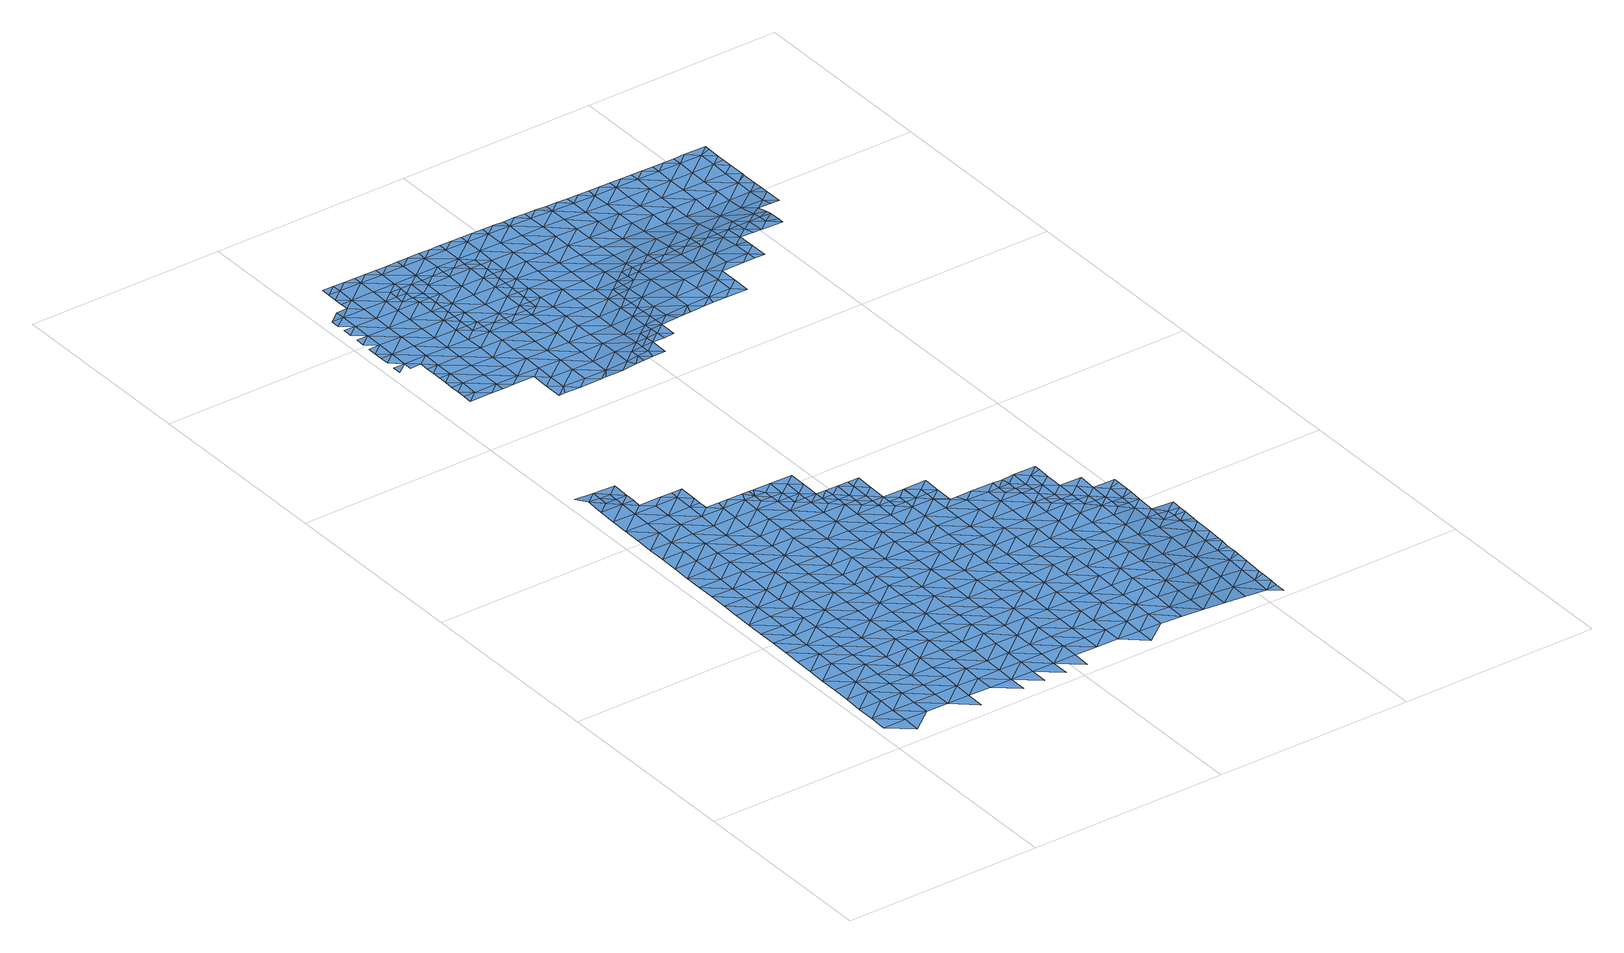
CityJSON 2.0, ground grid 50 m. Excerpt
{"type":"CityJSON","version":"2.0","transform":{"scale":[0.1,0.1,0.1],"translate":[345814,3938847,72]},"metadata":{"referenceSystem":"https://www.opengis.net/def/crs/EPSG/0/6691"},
"CityObjects":{
"waterbody1":{"type":"WaterBody","attributes":{"name":"5","class":"1140","function":"1","WaterBodyRiverFloodingRiskAttribute.description":"3","WaterBodyRiverFloodingRiskAttribute.rankOrg":"2","WaterBodyRiverFloodingRiskAttribute.adminType":"2","WaterBodyRiverFloodingRiskAttribute.scale":"L2"},"geometry":[{"type":"MultiSurface","lod":"1","boundaries":[[[0,1,2]],[[1,3,2]],[[4,0,2]],[[5,0,6]],[[0,4,6]],[[7,8,9]],[[9,5,10]],[[7,11,8]],[[5,6,10]],[[2,3,12]],[[4,2,12]],[[7,9,10]],[[12,13,4]],[[4,14,6]],[[6,14,10]],[[15,11,7]],[[16,11,17]],[[18,7,10]],[[4,13,14]],[[11,15,17]],[[19,20,21]],[[19,16,20]],[[20,16,17]],[[12,22,13]],[[23,15,7]],[[21,24,25]],[[10,14,18]],[[20,24,21]],[[26,23,7]],[[26,7,18]],[[15,23,17]],[[22,27,13]],[[25,28,29]],[[14,13,27]],[[30,31,29]],[[25,24,28]],[[18,14,32]],[[33,26,18]],[[20,17,34]],[[14,27,32]],[[17,23,34]],[[29,28,30]],[[35,23,26]],[[36,27,22]],[[24,20,37]],[[38,39,22]],[[40,41,42]],[[43,28,24]],[[18,32,33]],[[33,35,26]],[[44,31,30]],[[20,34,37]],[[42,31,40]],[[39,36,22]],[[45,24,37]],[[35,46,23]],[[31,44,40]],[[32,27,36]],[[34,23,46]],[[32,47,33]],[[43,48,28]],[[49,41,50]],[[24,45,43]],[[50,41,40]],[[30,28,48]],[[37,34,51]],[[47,32,36]],[[52,35,33]],[[44,30,48]],[[37,53,45]],[[54,49,55]],[[56,57,54]],[[44,58,40]],[[34,46,51]],[[49,50,55]],[[59,43,45]],[[60,33,47]],[[61,46,35]],[[39,62,36]],[[58,44,48]],[[37,51,53]],[[58,63,40]],[[54,55,56]],[[52,61,35]],[[57,64,65]],[[33,60,52]],[[59,45,53]],[[66,48,43]],[[67,64,57]],[[46,68,51]],[[50,40,69]],[[70,60,47]],[[57,56,67]],[[65,71,72]],[[39,73,62]],[[69,40,63]],[[55,50,69]],[[47,36,70]],[[48,66,58]],[[43,59,74]],[[70,36,62]],[[69,75,55]],[[55,76,56]],[[77,52,60]],[[53,51,68]],[[72,78,79]],[[66,43,74]],[[46,61,68]],[[80,59,53]],[[75,76,55]],[[71,65,64]],[[71,78,72]],[[81,67,56]],[[66,82,58]],[[58,83,63]],[[73,84,62]],[[80,74,59]],[[77,60,70]],[[82,83,58]],[[85,53,68]],[[76,81,56]],[[77,86,52]],[[52,87,61]],[[63,88,69]],[[89,70,62]],[[90,91,92]],[[86,87,52]],[[80,53,85]],[[90,79,91]],[[73,93,84]],[[74,94,66]],[[95,75,69]],[[80,94,74]],[[96,71,64]],[[79,78,91]],[[64,67,97]],[[68,61,87]],[[89,62,84]],[[92,98,99]],[[88,95,69]],[[97,67,81]],[[97,96,64]],[[87,100,68]],[[96,78,71]],[[63,83,88]],[[75,95,76]],[[101,98,92]],[[66,102,82]],[[77,70,103]],[[85,68,100]],[[103,70,89]],[[92,91,101]],[[99,104,105]],[[85,106,80]],[[107,66,94]],[[100,106,85]],[[76,108,81]],[[98,104,99]],[[95,108,76]],[[86,77,109]],[[110,105,111]],[[96,112,78]],[[78,113,91]],[[83,82,102]],[[114,115,84]],[[111,116,110]],[[77,103,109]],[[109,117,86]],[[66,107,102]],[[118,110,119]],[[83,120,88]],[[106,121,80]],[[113,101,91]],[[80,122,94]],[[116,119,110]],[[87,86,117]],[[111,105,104]],[[121,122,80]],[[122,107,94]],[[87,123,100]],[[89,84,124]],[[125,95,88]],[[97,81,126]],[[117,123,87]],[[113,78,112]],[[127,98,101]],[[97,128,96]],[[83,102,120]],[[81,108,126]],[[84,115,124]],[[129,109,103]],[[130,102,107]],[[131,111,104]],[[132,104,98]],[[103,89,133]],[[125,88,120]],[[133,89,124]],[[127,101,113]],[[95,134,108]],[[97,126,128]],[[135,132,98]],[[136,120,102]],[[106,137,121]],[[100,123,138]],[[112,96,139]],[[106,100,137]],[[140,95,125]],[[108,134,126]],[[107,122,130]],[[141,104,132]],[[130,136,102]],[[139,96,128]],[[112,142,113]],[[131,104,143]],[[129,103,133]],[[129,144,109]],[[135,98,127]],[[137,100,138]],[[139,142,112]],[[143,104,141]],[[145,123,117]],[[146,147,115]],[[148,125,120]],[[134,95,140]],[[117,109,144]],[[149,127,113]],[[126,150,128]],[[124,115,147]],[[144,145,117]],[[124,151,133]],[[122,121,152]],[[123,145,138]],[[147,151,124]],[[148,120,136]],[[121,137,152]],[[122,153,130]],[[154,132,135]],[[128,155,139]],[[148,156,125]],[[149,113,142]],[[126,134,150]],[[150,155,128]],[[157,137,138]],[[127,158,135]],[[140,125,156]],[[159,122,152]],[[133,160,129]],[[161,136,130]],[[140,162,134]],[[163,158,127]],[[164,142,139]],[[156,162,140]],[[163,127,149]],[[158,154,135]],[[129,160,144]],[[133,151,165]],[[122,159,153]],[[138,145,157]],[[166,139,155]],[[167,149,142]],[[162,168,134]],[[134,169,150]],[[170,151,147]],[[171,172,137]],[[172,159,152]],[[133,165,160]],[[161,130,153]],[[144,173,145]],[[161,174,136]],[[175,176,147]],[[171,137,157]],[[168,169,134]],[[160,173,144]],[[177,156,148]],[[164,167,142]],[[152,137,172]],[[148,136,174]],[[139,166,164]],[[158,178,154]],[[163,149,179]],[[150,180,155]],[[151,170,165]],[[145,181,157]],[[174,177,148]],[[169,180,150]],[[173,181,145]],[[163,182,158]],[[183,163,179]],[[172,184,159]],[[185,166,155]],[[170,147,176]],[[179,149,167]],[[163,183,182]],[[153,159,184]],[[186,168,162]],[[180,185,155]],[[187,164,166]],[[188,158,182]],[[162,156,186]],[[178,158,188]],[[171,157,189]],[[161,153,190]],[[191,174,161]],[[186,156,177]],[[171,192,172]],[[165,170,193]],[[160,165,194]],[[179,167,195]],[[160,196,173]],[[157,181,189]],[[153,184,190]],[[190,191,161]],[[197,167,164]],[[186,198,168]],[[194,196,160]],[[165,193,194]],[[199,181,173]],[[192,171,189]],[[169,168,198]],[[192,200,172]],[[169,201,180]],[[170,176,202]],[[166,185,187]],[[195,167,203]],[[184,172,200]],[[181,199,189]],[[177,174,204]],[[205,186,177]],[[206,185,180]],[[204,174,191]],[[193,170,207]],[[164,187,197]],[[169,198,201]],[[199,173,196]],[[201,206,180]],[[203,167,197]],[[207,170,202]],[[199,208,189]],[[205,177,204]],[[186,209,198]],[[184,200,210]],[[190,184,211]],[[185,212,187]],[[194,193,213]],[[214,196,194]],[[192,189,208]],[[191,190,211]],[[215,203,197]],[[193,207,213]],[[184,210,211]],[[191,216,204]],[[208,217,192]],[[192,218,200]],[[219,201,198]],[[211,216,191]],[[212,185,206]],[[197,187,220]],[[186,205,209]],[[221,215,197]],[[194,213,214]],[[219,206,201]],[[222,198,209]],[[197,220,221]],[[223,224,202]],[[220,187,225]],[[199,196,226]],[[187,212,225]],[[210,200,218]],[[226,196,214]],[[207,202,224]],[[192,217,218]],[[219,198,222]],[[210,227,211]],[[215,221,228]],[[226,229,199]],[[199,230,208]],[[231,209,205]],[[218,227,210]],[[206,232,212]],[[204,216,233]],[[205,204,234]],[[213,207,224]],[[235,220,225]],[[234,204,233]],[[234,231,205]],[[213,236,214]],[[212,237,225]],[[238,216,211]],[[209,231,222]],[[239,236,213]],[[206,219,232]],[[217,208,230]],[[240,235,225]],[[239,213,224]],[[241,238,211]],[[199,229,230]],[[217,242,218]],[[241,211,227]],[[243,240,225]],[[216,238,233]],[[212,244,237]],[[225,237,243]],[[244,212,232]],[[226,214,236]],[[245,224,223]],[[246,229,226]],[[247,248,223]],[[242,217,230]],[[219,222,249]],[[249,222,231]],[[219,250,232]],[[251,237,244]],[[224,245,239]],[[227,218,252]],[[253,226,236]],[[234,233,254]],[[255,231,234]],[[232,256,244]],[[257,250,219]],[[254,233,238]],[[229,258,230]],[[218,242,252]],[[254,255,234]],[[219,249,257]],[[246,226,253]],[[259,251,244]],[[223,248,245]],[[256,260,244]],[[261,227,252]],[[260,259,244]],[[262,238,241]],[[232,250,256]],[[231,263,249]],[[241,227,264]],[[265,253,236]],[[242,230,258]],[[264,227,261]],[[229,246,258]],[[242,266,252]],[[239,245,267]],[[236,239,265]],[[268,257,249]],[[238,262,254]],[[263,231,255]],[[265,239,267]],[[269,256,250]],[[270,245,248]],[[271,250,257]],[[262,241,264]],[[248,247,272]],[[266,242,258]],[[252,273,261]],[[274,255,254]],[[266,273,252]],[[268,249,263]],[[275,271,257]],[[276,269,250]],[[246,253,277]],[[277,253,265]],[[246,278,258]],[[276,250,271]],[[277,278,246]],[[279,263,255]],[[254,262,280]],[[257,268,275]],[[248,272,270]],[[269,276,281]],[[274,254,280]],[[267,245,282]],[[283,261,273]],[[258,284,266]],[[264,261,285]],[[282,245,270]],[[265,267,282]],[[263,286,268]],[[287,271,275]],[[288,275,268]],[[285,261,283]],[[262,264,285]],[[266,284,273]],[[279,286,263]],[[258,278,289]],[[255,274,279]],[[286,288,268]],[[277,265,290]],[[272,291,270]],[[275,292,287]],[[280,262,293]],[[258,289,284]],[[294,292,275]],[[273,295,283]],[[265,282,290]],[[293,262,285]],[[275,288,294]],[[284,295,273]],[[293,296,280]],[[297,298,277]],[[274,280,296]],[[277,290,297]],[[278,277,298]],[[274,299,279]],[[282,270,300]],[[301,288,286]],[[289,278,298]],[[302,303,283]],[[304,284,289]],[[270,291,300]],[[282,305,290]],[[283,295,302]],[[285,283,303]],[[274,296,299]],[[299,306,279]],[[307,305,282]],[[279,308,286]],[[309,301,286]],[[310,297,290]],[[303,311,285]],[[284,304,295]],[[282,300,307]],[[306,308,279]],[[289,298,312]],[[293,285,311]],[[308,309,286]],[[305,310,290]],[[304,289,312]],[[313,298,297]],[[296,293,311]],[[295,314,302]],[[304,314,295]],[[300,291,315]],[[296,316,299]],[[310,313,297]],[[298,313,312]],[[317,316,296]],[[316,306,299]],[[317,296,311]],[[302,318,303]],[[319,309,308]],[[320,318,302]],[[318,311,303]],[[306,321,308]],[[300,315,322]],[[307,300,323]],[[320,302,314]],[[312,324,304]],[[325,321,306]],[[323,300,322]],[[305,326,310]],[[327,308,321]],[[304,324,314]],[[305,307,326]],[[311,328,317]],[[312,313,329]],[[330,308,327]],[[319,308,330]],[[325,306,316]],[[307,323,326]],[[310,331,313]],[[325,332,321]],[[312,329,324]],[[315,333,322]],[[314,334,320]],[[335,316,317]],[[324,334,314]],[[311,318,328]],[[335,325,316]],[[310,326,331]],[[331,336,313]],[[325,337,332]],[[317,328,338]],[[333,315,339]],[[340,326,323]],[[335,317,338]],[[323,322,340]],[[329,313,341]],[[320,334,342]],[[318,320,343]],[[322,333,340]],[[343,320,342]],[[328,318,343]],[[313,336,341]],[[324,344,334]],[[325,345,337]],[[340,346,326]],[[347,338,328]],[[324,329,344]],[[325,335,345]],[[348,336,331]],[[344,329,341]],[[334,349,342]],[[331,326,348]],[[350,328,343]],[[344,349,334]],[[345,351,337]],[[326,346,348]],[[335,338,347]],[[333,339,352]],[[348,353,336]],[[328,350,347]],[[336,354,341]],[[345,335,355]],[[342,356,343]],[[352,339,357]],[[354,344,341]],[[358,351,345]],[[358,345,355]],[[340,333,359]],[[360,335,347]],[[342,349,361]],[[355,335,360]],[[343,362,350]],[[363,347,350]],[[333,352,359]],[[356,342,361]],[[336,353,354]],[[346,340,364]],[[344,365,349]],[[362,363,350]],[[366,355,360]],[[363,367,347]],[[365,361,349]],[[340,359,364]],[[367,368,347]],[[347,368,360]],[[369,344,354]],[[348,346,370]],[[343,356,362]],[[371,366,360]],[[352,357,372]],[[368,371,360]],[[353,348,370]],[[365,344,369]],[[346,364,370]],[[370,373,353]],[[374,363,362]],[[375,376,352]],[[366,371,377]],[[378,364,359]],[[352,372,375]],[[359,352,376]],[[362,356,379]],[[354,353,380]],[[381,374,362]],[[361,365,382]],[[356,361,383]],[[369,354,380]],[[383,361,382]],[[353,373,380]],[[362,379,381]],[[380,384,369]],[[379,356,383]],[[369,385,365]],[[374,381,386]],[[370,364,378]],[[372,387,388]],[[375,372,389]],[[359,376,378]],[[389,372,388]],[[390,373,370]],[[391,382,365]],[[378,392,370]],[[393,379,383]],[[394,375,389]],[[376,375,395]],[[369,384,385]],[[375,394,395]],[[383,382,396]],[[373,397,380]],[[395,398,376]],[[399,393,383]],[[397,384,380]],[[400,399,383]],[[391,365,385]],[[378,376,398]],[[400,383,396]],[[370,392,390]],[[396,382,391]],[[398,401,378]],[[384,402,385]],[[397,373,390]],[[392,378,403]],[[378,401,403]],[[404,396,391]],[[402,405,385]],[[406,392,403]],[[405,407,385]],[[384,408,402]],[[390,392,409]],[[408,384,397]],[[391,385,407]],[[392,406,409]],[[390,409,410]],[[397,390,411]],[[404,391,412]],[[390,410,411]],[[391,407,412]],[[413,402,408]],[[408,397,414]],[[397,411,414]],[[415,413,408]],[[416,408,414]],[[408,416,415]]]}]},
"waterbody2":{"type":"WaterBody","attributes":{"name":"5","class":"1140","function":"1","WaterBodyRiverFloodingRiskAttribute.description":"3","WaterBodyRiverFloodingRiskAttribute.rankOrg":"3","WaterBodyRiverFloodingRiskAttribute.adminType":"2","WaterBodyRiverFloodingRiskAttribute.scale":"L2"},"geometry":[{"type":"MultiSurface","lod":"1","boundaries":[[[116,417,119]],[[131,143,417]],[[417,116,131]],[[116,111,131]],[[119,417,418]],[[418,417,143]]]}]},
"waterbody3":{"type":"WaterBody","attributes":{"name":"5","class":"1140","function":"1","WaterBodyRiverFloodingRiskAttribute.description":"3","WaterBodyRiverFloodingRiskAttribute.rankOrg":"2","WaterBodyRiverFloodingRiskAttribute.adminType":"2","WaterBodyRiverFloodingRiskAttribute.scale":"L2"},"geometry":[{"type":"MultiSurface","lod":"1","boundaries":[[[419,420,421]],[[422,423,424]],[[425,421,420]],[[426,419,421]],[[427,428,429]],[[427,426,421]],[[429,426,427]],[[430,431,424]],[[432,431,430]],[[433,432,430]],[[434,435,424]],[[436,437,438]],[[436,428,427]],[[438,428,436]],[[439,433,440]],[[433,430,440]],[[421,441,427]],[[435,442,424]],[[424,442,430]],[[441,421,425]],[[443,435,444]],[[440,445,446]],[[443,437,436]],[[444,437,443]],[[447,446,445]],[[448,436,427]],[[443,442,435]],[[445,449,450]],[[442,451,430]],[[430,452,440]],[[441,425,453]],[[454,450,449]],[[451,452,430]],[[448,427,441]],[[436,455,443]],[[440,452,445]],[[449,456,457]],[[458,457,456]],[[459,442,443]],[[441,453,460]],[[445,461,449]],[[436,448,455]],[[455,459,443]],[[462,458,456]],[[463,456,449]],[[442,464,451]],[[445,452,461]],[[448,441,465]],[[456,466,462]],[[467,455,448]],[[441,460,465]],[[464,442,459]],[[463,449,461]],[[468,466,456]],[[463,468,456]],[[452,451,469]],[[455,470,459]],[[469,451,464]],[[460,471,465]],[[448,465,467]],[[469,472,452]],[[461,452,472]],[[473,474,475]],[[470,455,467]],[[459,476,464]],[[470,476,459]],[[468,477,466]],[[473,478,474]],[[479,477,480]],[[479,466,477]],[[481,471,475]],[[482,467,465]],[[483,474,478]],[[484,469,464]],[[476,485,464]],[[461,472,486]],[[475,474,481]],[[463,461,487]],[[463,488,468]],[[489,480,490]],[[465,471,491]],[[481,491,471]],[[487,461,486]],[[480,477,490]],[[492,489,493]],[[468,488,477]],[[493,489,490]],[[482,465,491]],[[483,494,474]],[[470,467,482]],[[484,464,485]],[[484,495,469]],[[474,496,481]],[[463,487,488]],[[470,497,476]],[[498,490,477]],[[472,469,495]],[[488,499,477]],[[490,500,493]],[[486,472,495]],[[501,470,482]],[[502,484,485]],[[486,503,487]],[[504,482,491]],[[497,505,476]],[[474,494,496]],[[470,501,497]],[[483,506,494]],[[490,498,500]],[[491,481,504]],[[505,502,485]],[[488,487,507]],[[485,476,505]],[[477,499,498]],[[486,495,508]],[[509,495,484]],[[510,499,488]],[[511,501,482]],[[512,509,484]],[[512,484,502]],[[481,496,504]],[[513,510,488]],[[503,486,508]],[[488,507,513]],[[507,487,503]],[[514,500,498]],[[515,516,495]],[[515,495,509]],[[511,482,504]],[[517,494,506]],[[508,495,516]],[[511,518,501]],[[519,502,505]],[[499,520,498]],[[521,507,503]],[[520,499,510]],[[496,494,517]],[[522,504,496]],[[523,517,506]],[[497,501,518]],[[524,525,508]],[[508,516,524]],[[503,508,525]],[[514,498,526]],[[527,519,505]],[[528,521,503]],[[529,511,504]],[[505,497,530]],[[520,510,531]],[[496,517,522]],[[503,525,528]],[[497,518,530]],[[523,532,517]],[[526,498,533]],[[534,521,528]],[[498,520,533]],[[529,504,522]],[[535,518,511]],[[531,536,520]],[[529,537,511]],[[527,505,538]],[[505,530,538]],[[539,526,533]],[[532,540,517]],[[541,527,538]],[[542,539,533]],[[530,518,535]],[[511,537,535]],[[543,540,532]],[[530,544,538]],[[533,520,545]],[[522,517,546]],[[520,536,545]],[[547,541,538]],[[546,517,540]],[[545,548,533]],[[546,549,522]],[[549,537,529]],[[545,536,550]],[[533,548,542]],[[529,522,549]],[[530,535,544]],[[543,551,540]],[[552,538,544]],[[550,553,545]],[[547,538,552]],[[537,554,535]],[[551,555,540]],[[540,555,546]],[[556,542,548]],[[543,557,551]],[[537,549,558]],[[553,559,545]],[[535,560,544]],[[561,547,552]],[[562,548,545]],[[563,556,548]],[[554,537,558]],[[555,564,546]],[[554,560,535]],[[546,564,549]],[[559,562,545]],[[565,561,552]],[[566,559,553]],[[562,563,548]],[[552,544,560]],[[567,565,552]],[[555,568,564]],[[558,549,569]],[[569,549,564]],[[566,570,559]],[[552,560,567]],[[571,563,562]],[[554,558,572]],[[568,573,564]],[[567,574,565]],[[558,569,572]],[[559,575,562]],[[573,568,576]],[[577,565,574]],[[564,578,569]],[[579,571,562]],[[580,577,574]],[[560,554,581]],[[581,554,572]],[[578,564,573]],[[574,582,580]],[[559,570,575]],[[583,582,584]],[[585,579,562]],[[583,580,582]],[[578,586,569]],[[567,560,587]],[[575,570,588]],[[589,574,567]],[[560,581,587]],[[585,562,575]],[[590,584,591]],[[584,582,591]],[[592,590,591]],[[589,582,574]],[[593,586,578]],[[594,567,587]],[[588,595,575]],[[572,569,596]],[[597,598,599]],[[597,592,591]],[[599,592,597]],[[600,579,585]],[[596,569,586]],[[596,601,572]],[[602,587,581]],[[567,594,589]],[[582,603,591]],[[581,572,601]],[[604,585,575]],[[605,595,606]],[[607,575,595]],[[593,608,586]],[[606,598,605]],[[585,609,600]],[[598,597,605]],[[607,604,575]],[[603,582,589]],[[608,610,586]],[[611,596,586]],[[591,612,597]],[[607,595,605]],[[602,581,601]],[[594,587,602]],[[611,586,610]],[[591,603,613]],[[609,585,604]],[[614,615,596]],[[614,596,611]],[[589,594,616]],[[612,591,613]],[[601,596,615]],[[594,602,616]],[[617,602,601]],[[605,597,618]],[[619,617,601]],[[620,609,604]],[[619,601,615]],[[603,589,621]],[[618,597,612]],[[607,605,618]],[[621,589,616]],[[603,622,613]],[[618,623,607]],[[624,620,604]],[[625,626,602]],[[602,626,616]],[[602,617,625]],[[622,603,621]],[[613,627,612]],[[628,624,604]],[[604,607,628]],[[626,629,616]],[[630,618,612]],[[628,607,623]],[[627,613,622]],[[627,630,612]],[[631,623,618]],[[632,629,626]],[[621,616,633]],[[630,631,618]],[[634,624,628]],[[633,616,629]],[[622,621,633]],[[635,627,622]],[[636,634,628]],[[632,637,629]],[[638,639,623]],[[635,622,633]],[[640,630,627]],[[638,623,631]],[[639,636,628]],[[628,623,639]],[[641,642,629]],[[629,642,633]],[[629,637,641]],[[643,640,627]],[[644,631,630]],[[627,635,643]],[[645,635,633]],[[642,645,633]],[[644,638,631]],[[646,636,639]],[[644,630,640]],[[647,639,638]],[[635,648,643]],[[649,646,639]],[[645,642,650]],[[651,640,643]],[[647,638,644]],[[635,645,648]],[[652,649,639]],[[650,653,645]],[[654,644,640]],[[643,648,651]],[[639,647,652]],[[655,654,640]],[[654,647,644]],[[655,640,651]],[[656,645,653]],[[645,657,648]],[[658,649,652]],[[656,657,645]],[[659,656,653]],[[660,652,647]],[[651,648,657]],[[658,652,661]],[[662,647,654]],[[659,663,656]],[[655,651,664]],[[665,654,655]],[[647,662,660]],[[651,657,664]],[[661,652,660]],[[666,655,664]],[[656,667,657]],[[668,661,660]],[[669,667,656]],[[656,663,669]],[[662,654,665]],[[657,667,664]],[[655,666,665]],[[663,670,669]],[[660,662,671]],[[672,666,664]],[[668,660,673]],[[662,665,671]],[[670,674,669]],[[675,665,666]],[[676,660,671]],[[664,667,677]],[[673,660,676]],[[672,664,677]],[[675,671,665]],[[678,667,669]],[[679,669,674]],[[680,673,676]],[[675,666,672]],[[674,681,679]],[[677,667,678]],[[669,679,678]],[[680,676,682]],[[683,671,675]],[[678,684,677]],[[676,671,685]],[[681,686,679]],[[684,687,677]],[[687,675,672]],[[685,671,683]],[[672,677,687]],[[682,676,685]],[[686,688,679]],[[689,683,675]],[[690,682,685]],[[689,675,687]],[[691,685,683]],[[678,679,692]],[[693,690,685]],[[688,686,694]],[[684,678,692]],[[679,688,692]],[[695,683,689]],[[692,696,684]],[[691,693,685]],[[694,697,688]],[[683,695,691]],[[687,684,698]],[[689,687,698]],[[684,696,698]],[[698,699,689]],[[689,700,695]],[[701,693,691]],[[688,697,702]],[[699,700,689]],[[700,691,695]],[[692,703,696]],[[692,688,703]],[[691,704,701]],[[697,705,702]],[[703,688,702]],[[696,706,698]],[[700,707,691]],[[705,708,702]],[[691,707,704]],[[698,706,699]],[[696,703,709]],[[710,703,702]],[[706,696,709]],[[710,702,708]],[[699,711,700]],[[712,704,707]],[[713,711,699]],[[711,707,700]],[[713,699,706]],[[710,708,714]],[[712,707,715]],[[703,710,716]],[[709,703,717]],[[711,718,707]],[[714,719,710]],[[720,713,706]],[[721,719,714]],[[703,716,717]],[[706,709,720]],[[715,707,718]],[[719,722,710]],[[710,722,716]],[[720,709,717]],[[713,723,711]],[[724,715,718]],[[725,723,713]],[[726,718,711]],[[713,720,725]],[[727,724,718]],[[728,729,716]],[[716,722,728]],[[723,726,711]],[[730,728,722]],[[717,716,729]],[[726,727,718]],[[720,717,731]],[[730,732,728]],[[725,720,731]],[[717,729,731]],[[733,727,726]],[[728,734,729]],[[735,736,725]],[[728,732,734]],[[725,731,735]],[[723,725,736]],[[734,737,729]],[[723,738,726]],[[726,739,733]],[[736,738,723]],[[731,729,740]],[[740,729,737]],[[741,731,740]],[[726,738,739]],[[735,731,742]],[[742,731,741]],[[742,743,735]],[[735,743,736]],[[743,744,736]],[[738,736,745]],[[745,736,744]],[[739,738,746]],[[747,738,745]],[[746,738,747]]]}]},
"waterbody4":{"type":"WaterBody","attributes":{"name":"5","class":"1140","function":"1","WaterBodyRiverFloodingRiskAttribute.description":"3","WaterBodyRiverFloodingRiskAttribute.rankOrg":"3","WaterBodyRiverFloodingRiskAttribute.adminType":"2","WaterBodyRiverFloodingRiskAttribute.scale":"L2"},"geometry":[{"type":"MultiSurface","lod":"1","boundaries":[[[748,749,240]],[[259,750,751]],[[251,259,751]],[[243,237,751]],[[751,240,243]],[[751,748,240]],[[235,240,752]],[[753,749,748]],[[237,251,751]],[[221,235,752]],[[228,221,754]],[[749,754,752]],[[750,748,751]],[[221,220,235]],[[750,753,748]],[[749,752,240]],[[752,754,221]]]}]},
"waterbody5":{"type":"WaterBody","attributes":{"name":"5","class":"1140","function":"1","WaterBodyRiverFloodingRiskAttribute.description":"3","WaterBodyRiverFloodingRiskAttribute.rankOrg":"3","WaterBodyRiverFloodingRiskAttribute.adminType":"2","WaterBodyRiverFloodingRiskAttribute.scale":"L2"},"geometry":[{"type":"MultiSurface","lod":"1","boundaries":[[[276,287,755]],[[756,757,281]],[[758,259,260]],[[759,758,260]],[[759,757,758]],[[759,281,757]],[[281,755,756]],[[269,281,759]],[[269,759,260]],[[287,276,271]],[[755,292,760]],[[276,755,281]],[[256,269,260]],[[760,756,755]],[[761,756,760]],[[762,756,761]],[[757,756,762]],[[287,292,755]]]}]},
"waterbody6":{"type":"WaterBody","attributes":{"name":"5","class":"1140","function":"1","WaterBodyRiverFloodingRiskAttribute.description":"3","WaterBodyRiverFloodingRiskAttribute.rankOrg":"3","WaterBodyRiverFloodingRiskAttribute.adminType":"2","WaterBodyRiverFloodingRiskAttribute.scale":"L2"},"geometry":[{"type":"MultiSurface","lod":"1","boundaries":[[[763,764,309]],[[765,330,766]],[[319,330,765]],[[319,765,309]],[[765,767,309]],[[292,764,763]],[[292,294,764]],[[767,763,309]],[[301,309,764]],[[301,294,288]],[[765,766,767]],[[301,764,294]]]}]},
"waterbody7":{"type":"WaterBody","attributes":{"name":"5","class":"1140","function":"1","WaterBodyRiverFloodingRiskAttribute.description":"3","WaterBodyRiverFloodingRiskAttribute.rankOrg":"1","WaterBodyRiverFloodingRiskAttribute.adminType":"2","WaterBodyRiverFloodingRiskAttribute.scale":"L2"},"geometry":[{"type":"MultiSurface","lod":"1","boundaries":[[[521,534,768]],[[583,769,580]],[[770,771,769]],[[770,772,771]],[[773,771,772]],[[774,553,775]],[[570,774,776]],[[774,777,776]],[[777,774,775]],[[778,777,775]],[[528,525,778]],[[524,516,773]],[[779,780,527]],[[779,527,541]],[[606,588,776]],[[776,598,606]],[[598,776,781]],[[599,598,781]],[[536,768,534]],[[536,534,775]],[[780,502,519]],[[595,588,606]],[[775,534,778]],[[528,778,534]],[[516,515,782]],[[780,779,782]],[[519,527,780]],[[561,783,547]],[[512,502,780]],[[780,509,512]],[[782,509,780]],[[515,509,782]],[[510,513,531]],[[531,768,536]],[[550,536,775]],[[775,553,550]],[[566,553,774]],[[566,774,570]],[[588,570,776]],[[777,781,776]],[[599,781,592]],[[507,521,768]],[[513,507,768]],[[531,513,768]],[[516,782,773]],[[773,782,771]],[[779,771,782]],[[769,771,779]],[[561,565,783]],[[577,783,565]],[[525,524,773]],[[525,773,778]],[[778,773,777]],[[777,773,772]],[[777,772,781]],[[770,781,772]],[[781,770,592]],[[590,592,770]],[[770,584,590]],[[769,584,770]],[[583,584,769]],[[577,580,783]],[[580,769,783]],[[779,783,769]],[[783,779,547]],[[541,547,779]]]}]},
"waterbody8":{"type":"WaterBody","attributes":{"name":"5","class":"1140","function":"1","WaterBodyRiverFloodingRiskAttribute.description":"3","WaterBodyRiverFloodingRiskAttribute.rankOrg":"3","WaterBodyRiverFloodingRiskAttribute.adminType":"2","WaterBodyRiverFloodingRiskAttribute.scale":"L2"},"geometry":[{"type":"MultiSurface","lod":"1","boundaries":[[[551,784,785]],[[568,785,576]],[[784,551,557]],[[784,786,785]],[[551,785,555]],[[576,785,786]],[[568,555,785]]]}]},
"waterbody9":{"type":"WaterBody","attributes":{"name":"5","class":"1140","function":"1","WaterBodyRiverFloodingRiskAttribute.description":"3","WaterBodyRiverFloodingRiskAttribute.rankOrg":"3","WaterBodyRiverFloodingRiskAttribute.adminType":"2","WaterBodyRiverFloodingRiskAttribute.scale":"L2"},"geometry":[{"type":"MultiSurface","lod":"1","boundaries":[[[576,787,788]],[[608,593,788]],[[593,573,788]],[[789,608,788]],[[573,576,788]],[[573,593,578]],[[788,787,789]]]}]},
"waterbody10":{"type":"WaterBody","attributes":{"name":"5","class":"1140","function":"1","WaterBodyRiverFloodingRiskAttribute.description":"3","WaterBodyRiverFloodingRiskAttribute.rankOrg":"3","WaterBodyRiverFloodingRiskAttribute.adminType":"2","WaterBodyRiverFloodingRiskAttribute.scale":"L2"},"geometry":[{"type":"MultiSurface","lod":"1","boundaries":[[[379,393,790]],[[791,399,400]],[[400,396,404]],[[792,793,794]],[[794,795,792]],[[796,797,798]],[[374,386,799]],[[800,801,802]],[[386,790,802]],[[399,803,800]],[[381,379,790]],[[386,381,790]],[[797,794,798]],[[799,386,796]],[[802,796,386]],[[801,796,802]],[[799,796,798]],[[799,798,368]],[[371,368,798]],[[366,377,804]],[[358,355,366]],[[374,367,363]],[[377,371,798]],[[798,794,377]],[[794,793,377]],[[367,799,368]],[[367,374,799]],[[795,794,797]],[[400,404,791]],[[404,412,791]],[[791,412,805]],[[791,805,806]],[[803,399,791]],[[806,803,791]],[[807,803,806]],[[807,808,803]],[[803,808,800]],[[790,800,802]],[[800,790,399]],[[393,399,790]],[[351,358,809]],[[809,358,804]],[[793,809,804]],[[358,366,804]],[[377,793,804]]]}]},
"waterbody11":{"type":"WaterBody","attributes":{"name":"5","class":"1140","function":"1","WaterBodyRiverFloodingRiskAttribute.description":"3","WaterBodyRiverFloodingRiskAttribute.rankOrg":"3","WaterBodyRiverFloodingRiskAttribute.adminType":"2","WaterBodyRiverFloodingRiskAttribute.scale":"L2"},"geometry":[{"type":"MultiSurface","lod":"1","boundaries":[[[415,810,413]],[[810,811,812]],[[812,811,407]],[[405,402,812]],[[413,810,812]],[[413,812,402]],[[812,407,405]]]}]},
"waterbody12":{"type":"WaterBody","attributes":{"name":"5","class":"1140","function":"1","WaterBodyRiverFloodingRiskAttribute.description":"3","WaterBodyRiverFloodingRiskAttribute.rankOrg":"3","WaterBodyRiverFloodingRiskAttribute.adminType":"2","WaterBodyRiverFloodingRiskAttribute.scale":"L2"},"geometry":[{"type":"MultiSurface","lod":"1","boundaries":[[[813,814,815]],[[816,815,814]],[[815,816,817]],[[817,818,815]],[[813,819,820]],[[819,821,820]],[[708,821,822]],[[822,821,823]],[[824,825,826]],[[826,825,827]],[[827,828,826]],[[827,829,828]],[[828,829,830]],[[830,829,831]],[[829,832,831]],[[829,833,832]],[[834,833,829]],[[834,835,833]],[[833,835,836]],[[833,836,832]],[[836,837,832]],[[832,837,838]],[[838,837,839]],[[840,839,837]],[[840,653,839]],[[659,653,840]],[[670,663,841]],[[840,841,663]],[[641,650,642]],[[650,641,839]],[[641,637,839]],[[632,842,637]],[[632,626,842]],[[842,626,625]],[[614,611,828]],[[615,614,828]],[[619,615,830]],[[830,617,619]],[[617,830,842]],[[838,842,830]],[[625,617,842]],[[842,838,637]],[[659,840,663]],[[653,650,839]],[[837,843,840]],[[637,838,839]],[[838,831,832]],[[830,831,838]],[[830,615,828]],[[828,611,826]],[[826,611,610]],[[824,826,608]],[[610,608,826]],[[844,827,845]],[[844,834,827]],[[846,834,844]],[[847,834,846]],[[822,721,714]],[[822,848,721]],[[705,697,820]],[[708,705,820]],[[849,817,850]],[[817,849,851]],[[817,852,850]],[[848,822,823]],[[714,708,822]],[[708,820,821]],[[851,818,817]],[[853,815,818]],[[853,813,815]],[[813,820,697]],[[854,686,681]],[[674,670,841]],[[843,841,840]],[[816,814,854]],[[837,836,843]],[[852,817,816]],[[852,855,850]],[[836,835,855]],[[835,856,857]],[[834,856,835]],[[827,834,829]],[[845,827,825]],[[847,856,834]],[[858,856,847]],[[858,857,856]],[[855,835,857]],[[836,855,852]],[[816,836,852]],[[836,816,843]],[[854,843,816]],[[843,854,841]],[[841,854,674]],[[681,674,854]],[[694,686,814]],[[686,854,814]],[[694,814,697]],[[814,813,697]]]}]}
},
"vertices":[
[6,109,20],[5,63,20],[62,62,20],[61,16,20],[63,108,20],[7,155,20],[64,154,20],[65,247,21],[9,248,21],[8,201,21],[64,200,21],[9,294,21],[119,61,20],[119,107,20],[120,153,20],[66,293,21],[10,340,21],[67,339,21],[121,199,21],[11,386,22],[68,385,22],[12,432,22],[175,60,20],[123,292,21],[68,431,22],[13,479,22],[122,246,21],[176,106,20],[69,478,22],[13,525,22],[70,524,22],[14,571,22],[177,152,20],[178,198,21],[123,338,22],[178,245,21],[233,105,20],[124,384,22],[231,13,20],[232,59,20],[72,616,22],[16,664,22],[15,617,22],[126,477,22],[71,570,22],[125,430,22],[179,291,21],[234,151,21],[127,523,22],[17,710,22],[72,663,22],[180,337,22],[235,244,21],[181,383,22],[17,756,22],[73,709,22],[74,755,22],[18,802,22],[127,569,22],[182,430,22],[234,197,21],[236,290,22],[289,104,20],[128,615,22],[76,847,22],[19,848,22],[183,522,22],[75,801,22],[237,336,22],[129,662,22],[290,150,21],[76,894,22],[20,895,22],[289,58,20],[182,476,22],[130,708,22],[131,754,22],[291,196,21],[77,940,22],[21,941,22],[238,429,22],[131,800,22],[184,568,22],[185,614,22],[345,57,20],[238,382,22],[292,243,21],[293,289,21],[186,661,22],[346,103,20],[21,987,23],[78,986,22],[22,1033,23],[344,11,20],[239,475,22],[186,707,22],[133,893,22],[132,846,22],[80,1079,23],[23,1080,23],[293,335,21],[79,1032,23],[241,567,22],[347,149,20],[80,1125,23],[24,1126,23],[294,381,22],[240,521,22],[187,753,22],[348,195,21],[25,1172,26],[52,1148,25],[134,939,22],[135,985,23],[401,10,20],[402,56,20],[53,1171,26],[348,242,21],[4,1195,29],[53,1195,26],[242,613,22],[295,428,22],[296,474,22],[349,288,21],[403,102,20],[242,660,22],[188,799,22],[135,1031,23],[189,845,22],[404,195,20],[297,520,22],[81,1148,24],[108,1101,23],[403,148,20],[244,752,22],[136,1078,23],[297,566,22],[351,380,22],[350,334,21],[190,892,22],[243,706,22],[109,1122,24],[190,938,23],[109,1147,24],[405,241,21],[406,287,21],[458,9,20],[458,55,20],[298,612,22],[191,984,23],[245,798,22],[459,101,20],[352,427,22],[353,519,22],[165,1100,23],[246,844,22],[299,659,22],[407,333,21],[193,1077,23],[352,473,22],[461,194,20],[354,565,22],[300,705,22],[192,1030,23],[247,937,23],[460,147,20],[246,891,22],[248,983,23],[301,751,22],[301,797,22],[516,100,20],[407,379,21],[408,426,22],[462,240,21],[355,611,22],[514,8,20],[515,54,20],[356,658,22],[195,1100,23],[220,1007,23],[302,844,22],[462,286,21],[221,1053,23],[220,1030,23],[409,472,22],[303,890,23],[356,704,22],[304,936,23],[222,1099,23],[463,332,21],[410,518,22],[411,564,22],[464,378,21],[517,146,20],[517,193,20],[253,1006,23],[518,239,21],[305,982,23],[357,750,22],[519,285,21],[465,425,21],[358,796,22],[572,53,20],[277,1006,23],[411,610,22],[412,657,22],[359,843,22],[573,99,20],[520,331,21],[413,703,22],[466,471,22],[466,517,22],[360,889,23],[573,145,20],[574,192,20],[316,1005,23],[467,563,22],[521,377,21],[521,424,22],[415,795,22],[332,959,23],[333,982,23],[414,749,22],[628,52,20],[629,98,20],[360,935,23],[575,238,21],[522,470,22],[333,1005,23],[576,284,21],[577,330,21],[470,702,22],[415,842,22],[468,609,22],[469,656,22],[361,958,23],[631,191,20],[388,911,23],[524,562,22],[630,144,20],[389,958,23],[523,516,22],[577,376,22],[389,934,23],[416,888,23],[686,97,20],[632,283,21],[684,5,19],[685,51,19],[470,748,22],[472,841,22],[417,911,23],[578,423,22],[632,237,21],[525,609,22],[525,655,22],[444,864,23],[471,794,22],[633,329,22],[445,910,23],[445,887,23],[579,469,22],[581,561,22],[526,701,22],[580,515,22],[687,190,21],[634,375,22],[687,143,20],[527,747,22],[472,864,22],[742,96,19],[500,817,22],[742,50,18],[635,422,22],[582,654,22],[528,793,22],[500,840,22],[688,236,21],[689,282,22],[583,700,22],[581,608,22],[501,863,22],[743,142,20],[636,468,22],[691,374,22],[636,514,22],[584,746,22],[528,816,22],[556,770,22],[690,328,22],[744,189,20],[798,49,16],[557,816,22],[637,560,22],[556,793,22],[691,421,22],[638,607,22],[745,235,21],[746,281,21],[639,653,22],[799,95,17],[584,769,22],[692,467,22],[693,513,22],[747,374,22],[801,188,18],[640,699,22],[800,141,18],[640,745,22],[612,769,22],[801,234,19],[694,559,22],[746,327,22],[802,280,20],[748,420,22],[855,48,13],[695,652,22],[695,606,22],[750,512,22],[641,768,22],[749,466,22],[668,722,22],[856,94,14],[856,140,15],[804,373,22],[696,698,22],[857,187,16],[668,723,22],[750,558,22],[803,326,21],[669,768,22],[858,233,17],[685,721,22],[912,93,10],[805,419,22],[752,651,22],[859,279,18],[725,721,22],[751,605,22],[912,47,9],[913,139,11],[860,325,19],[805,465,22],[806,511,22],[860,372,20],[753,697,22],[914,186,13],[808,604,22],[915,232,14],[861,418,21],[807,557,22],[782,720,22],[969,92,6],[916,278,15],[916,324,16],[781,673,22],[863,510,22],[968,46,5],[781,697,22],[970,139,8],[809,650,22],[862,464,21],[864,556,22],[836,580,22],[971,185,9],[918,417,19],[809,673,22],[836,603,22],[837,626,22],[917,371,18],[971,231,11],[837,649,22],[1025,45,1],[972,277,12],[864,580,22],[1026,91,3],[1026,138,4],[837,672,22],[1027,184,6],[892,533,22],[973,323,13],[892,556,22],[919,463,20],[920,509,20],[974,370,15],[975,416,16],[892,579,22],[1053,21,1],[1053,48,1],[1054,68,2],[1029,276,9],[975,462,17],[1028,230,7],[920,532,21],[1054,100,3],[1054,114,3],[947,486,19],[1030,322,10],[1055,160,5],[948,532,20],[948,509,20],[1056,192,6],[1002,392,14],[1056,206,7],[976,485,18],[1003,415,15],[1056,230,7],[1003,438,16],[1030,369,12],[1057,253,8],[1057,267,9],[1058,299,10],[1004,485,18],[1031,392,13],[1058,345,11],[1059,391,13],[1059,359,12],
[81,1171,25],[110,1194,25],
[62,1680,24],[61,1657,24],[90,1679,25],[8,1866,23],[8,1843,23],[37,1865,23],[118,1656,25],[62,1703,24],[91,1726,24],[63,1749,24],[62,1726,24],[37,1911,23],[9,1889,23],[9,1912,23],[9,1935,23],[36,1842,23],[64,1842,24],[92,1772,24],[64,1795,24],[63,1772,24],[10,1958,23],[38,1958,23],[147,1678,25],[93,1864,24],[92,1818,24],[64,1818,24],[39,2004,23],[10,1981,23],[11,2004,23],[147,1725,25],[40,2050,23],[11,2027,23],[94,1910,24],[95,1957,23],[147,1655,25],[11,2051,23],[148,1771,25],[41,2096,23],[12,2074,22],[12,2097,22],[149,1817,25],[175,1655,25],[96,2003,23],[41,2119,22],[96,2049,23],[150,1863,24],[203,1677,25],[69,2119,23],[204,1724,25],[97,2095,23],[151,1909,24],[205,1770,25],[231,1654,25],[151,1956,24],[230,1561,25],[258,1584,25],[230,1608,25],[206,1816,25],[98,2142,22],[245,1561,25],[70,2142,22],[70,2165,22],[259,1630,25],[261,1723,25],[286,1560,25],[207,1908,24],[206,1862,24],[152,2002,24],[153,2048,23],[154,2094,23],[70,2188,22],[99,2188,22],[260,1676,25],[71,2211,22],[99,2211,22],[315,1583,25],[208,1955,24],[316,1629,25],[262,1815,25],[155,2187,22],[155,2141,23],[128,2210,22],[261,1769,25],[235,1885,24],[210,2047,24],[317,1675,25],[263,1861,24],[343,1559,25],[182,2071,23],[209,2001,24],[236,1931,24],[183,2117,23],[317,1722,25],[236,1908,24],[182,2094,23],[156,2210,22],[236,1954,24],[237,1977,24],[372,1582,25],[318,1768,25],[263,1884,24],[211,2140,23],[210,2070,23],[372,1628,25],[355,1559,26],[237,2000,24],[238,2024,24],[184,2209,22],[292,1884,24],[238,2047,24],[373,1674,25],[319,1814,25],[211,2116,23],[399,1558,27],[212,2186,22],[238,2070,24],[375,1767,25],[239,2116,23],[374,1721,25],[320,1860,24],[212,2209,22],[428,1581,28],[320,1883,24],[241,2208,22],[434,1558,30],[376,1813,25],[268,2139,23],[429,1627,28],[348,1883,24],[269,2185,23],[430,1673,26],[267,2115,23],[457,1581,31],[376,1859,24],[296,2115,24],[431,1766,25],[457,1604,31],[269,2208,22],[456,1557,32],[431,1720,25],[325,2138,24],[432,1812,25],[377,1882,24],[325,2184,23],[297,2207,23],[486,1626,32],[405,1882,24],[324,2115,24],[433,1858,24],[485,1603,33],[486,1672,28],[352,2114,24],[326,2207,23],[487,1719,26],[514,1626,33],[434,1905,24],[381,2137,24],[514,1603,34],[405,1905,24],[514,1649,32],[354,2206,23],[406,1928,24],[488,1765,25],[435,1951,24],[406,1951,24],[407,1974,24],[382,2183,24],[543,1672,31],[489,1811,25],[381,2114,24],[490,1904,24],[407,1997,24],[435,1997,24],[407,2021,24],[543,1648,33],[490,1857,24],[409,2113,24],[544,1718,29],[436,2043,24],[408,2067,24],[408,2044,24],[382,2206,23],[545,1764,28],[545,1810,27],[491,1950,24],[439,2182,24],[437,2089,24],[409,2090,24],[438,2136,24],[571,1648,35],[411,2205,23],[571,1671,34],[572,1694,33],[493,2042,24],[492,1996,24],[572,1717,32],[573,1740,31],[546,1856,26],[573,1787,30],[494,2088,24],[573,1763,31],[439,2205,23],[547,1903,25],[548,1949,24],[494,2135,24],[467,2204,23],[574,1810,29],[574,1833,29],[549,1995,24],[495,2181,23],[603,1855,29],[549,2041,24],[550,2087,24],[602,1832,30],[604,1902,27],[496,2204,23],[604,1948,25],[524,2204,23],[631,1832,32],[551,2134,23],[552,2180,23],[606,2040,24],[631,1855,30],[632,1878,29],[605,1994,24],[607,2087,23],[660,1901,29],[552,2203,22],[608,2133,23],[661,1947,26],[581,2203,22],[660,1878,30],[662,1993,24],[608,2179,22],[688,1877,31],[664,2086,22],[663,2039,23],[717,1900,30],[718,1946,26],[609,2202,22],[717,1877,32],[665,2178,21],[637,2202,21],[664,2132,22],[745,1876,32],[719,1992,23],[720,2085,20],[719,2038,22],[774,1945,26],[666,2201,20],[774,1899,31],[773,1876,33],[721,2131,20],[776,2037,20],[694,2201,20],[801,1875,33],[777,2084,19],[722,2177,19],[775,1991,22],[831,1944,24],[830,1898,31],[722,2200,19],[830,1875,33],[750,2200,18],[778,2130,19],[832,1990,20],[778,2176,18],[858,1874,34],[833,2036,19],[887,1897,32],[833,2083,19],[779,2199,18],[835,2175,18],[888,1943,23],[807,2199,18],[886,1874,34],[834,2129,18],[888,1989,19],[915,1873,35],[889,2035,19],[890,2082,18],[891,2128,18],[835,2198,18],[943,1896,33],[944,1942,23],[864,2198,18],[943,1873,35],[946,2034,18],[892,2174,18],[971,1872,35],[945,1988,18],[1000,1895,32],[947,2127,18],[892,2197,18],[947,2081,18],[1000,1872,35],[920,2197,18],[1001,1941,23],[1002,1987,19],[948,2173,18],[1028,1885,32],[1003,2033,18],[1028,1871,35],[1029,1917,25],[1004,2126,18],[949,2196,18],[1003,2080,18],[1005,2172,18],[977,2196,18],[1058,1940,23],[1058,1986,20],[1062,1917,24],[1059,2032,19],[1085,1916,23],[1005,2195,18],[1086,1963,22],[1060,2079,18],[1061,2125,18],[1087,1986,21],[1062,2171,18],[1034,2195,18],[1087,2009,20],[1088,2049,19],[1088,2055,19],[1089,2101,18],[1089,2128,18],[1089,2148,18],[1090,2194,18],[1090,2181,18],
[418,980,23],[390,1004,23],[446,957,23],[417,934,23],[361,981,23],[447,1003,23],[345,1005,23],
[529,840,22],[529,886,23],[502,909,23],[471,910,23],[473,887,23],[557,862,22],[558,908,23],[531,909,23],
[610,815,22],[585,792,22],[641,791,22],[670,814,22],[613,815,22],
[210,2093,23],[378,1952,24],[379,1998,24],[321,1953,24],[322,1999,24],[265,2000,24],[324,2091,24],[267,2092,24],[380,2090,24],[323,2045,24],[266,2046,24],[321,1907,24],[264,1908,24],[380,2044,24],[265,1954,24],[377,1906,24],
[480,1557,33],[485,1580,34],[513,1556,34],
[544,1602,34],[542,1625,35],[570,1602,35],
[920,555,21],[976,508,19],[895,718,23],[838,719,23],[866,695,23],[895,703,23],[893,625,22],[894,671,22],[865,649,22],[864,603,22],[949,578,21],[950,624,22],[921,602,22],[977,554,20],[809,696,23],[1005,516,19],[1005,531,19],[1005,562,20],[1006,577,20],[806,719,22],
[1059,411,13],[1060,437,13],[1031,415,13],
[914,1827,39],[886,1851,37],[885,1804,41],[829,1805,40],[884,1758,43],[913,1781,42],[949,1826,38],[943,1850,38],[971,1826,38],[999,1849,37],[1027,1825,37],[613,1647,37],[628,1647,38],[600,1671,36],[656,1670,40],[600,1717,35],[657,1716,39],[601,1763,34],[658,1762,37],[715,1761,39],[714,1715,40],[713,1669,41],[770,1714,42],[771,1760,40],[715,1807,36],[659,1808,35],[660,1854,32],[716,1853,33],[773,1852,35],[602,1809,32],[772,1806,38],[684,1646,41],[648,1647,39],[707,1646,41],[741,1645,42],[1028,1841,36],[885,1735,43],[856,1735,43],[912,1734,43],[828,1759,42],[914,1802,40],[829,1852,36],[799,1736,42],[770,1668,42],[798,1690,42],[798,1644,42]
]}
